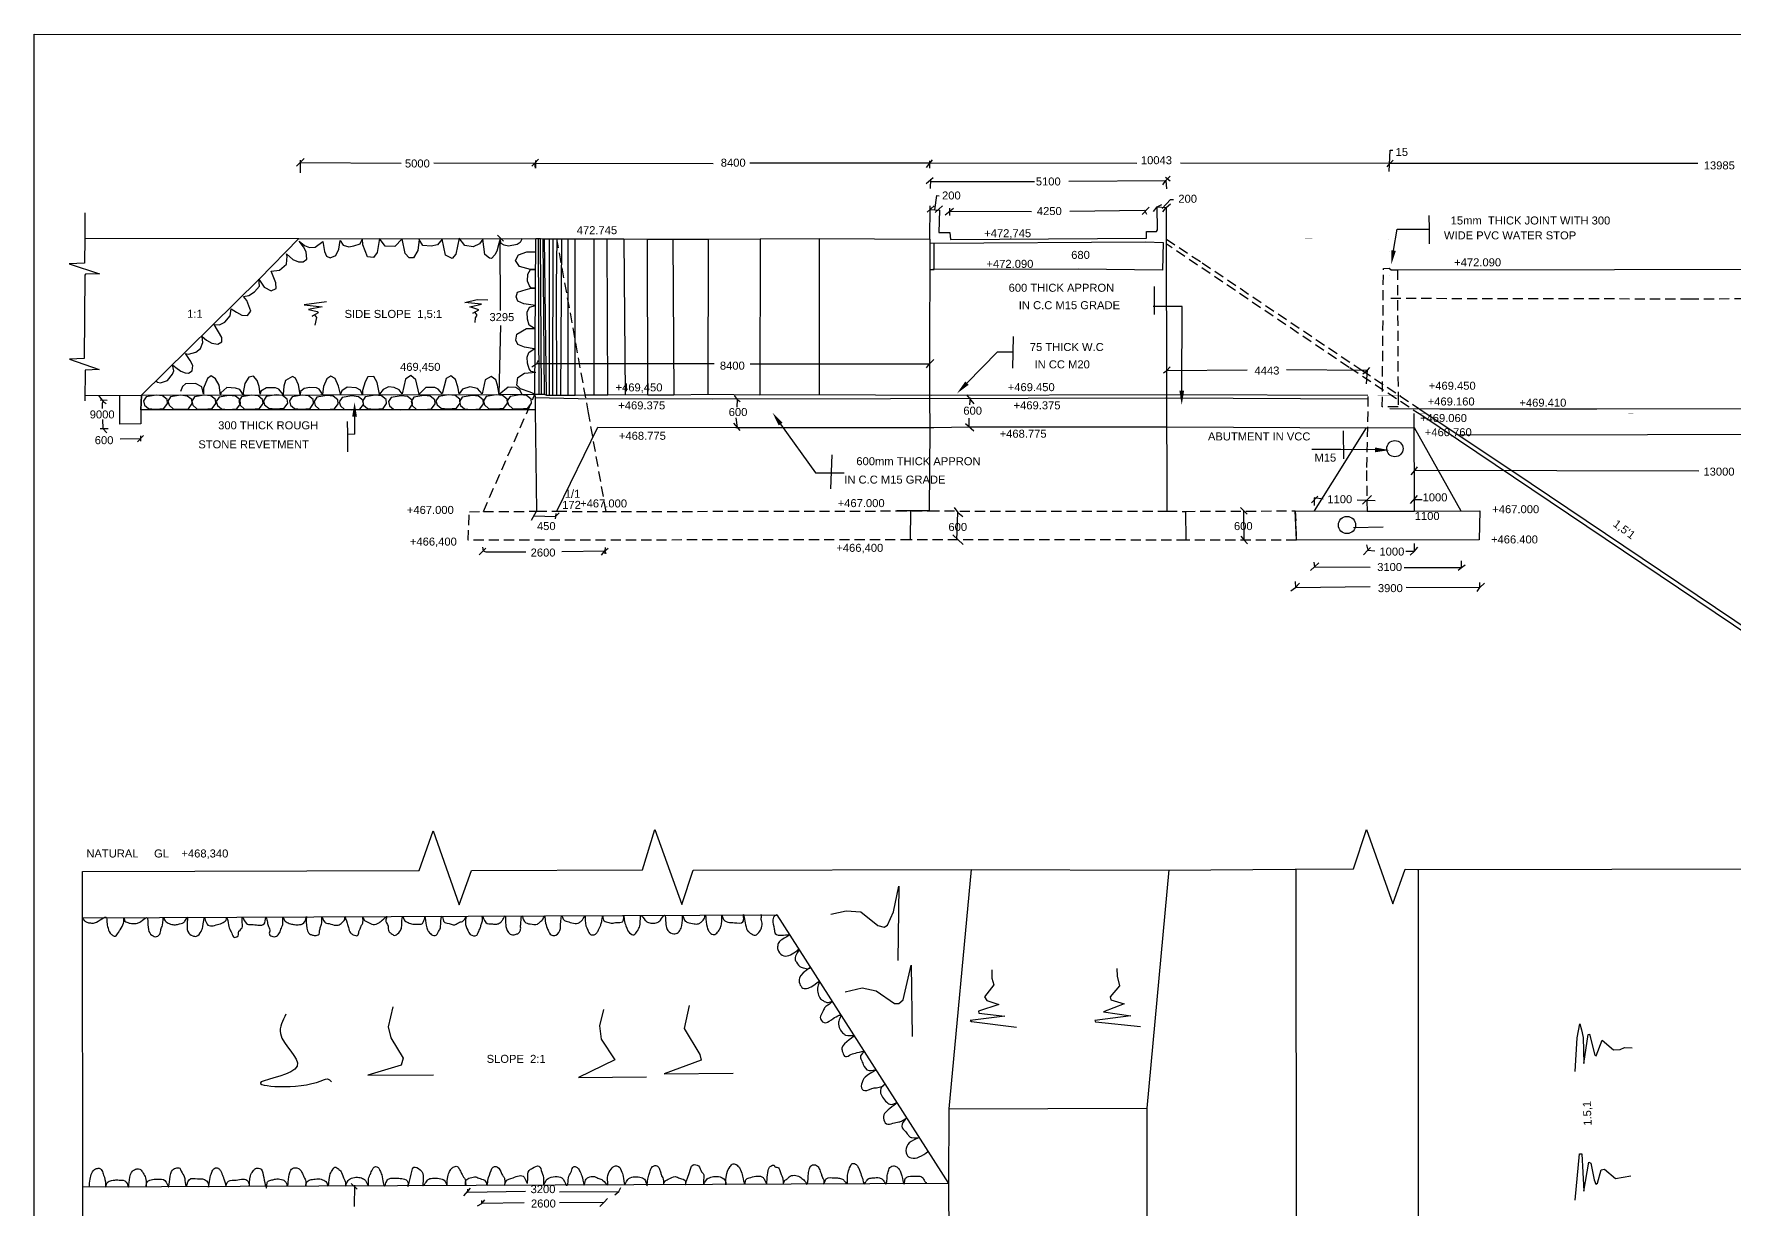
# Model space of a CAD drawing. Header units: inches. Extents: x 33443 to 78457, y 24390 to 52388.
# Drawn here: x 33443 to 35568, y 27146 to 28615 of the extents above; entities that cross this region are included whole.
import ezdxf
from ezdxf import colors
from ezdxf.entities.mleader import LeaderData, LeaderLine
from ezdxf.math import Vec2, Vec3

# ---------------------------------------------------------------- set-up
doc = ezdxf.new("R2010")
doc.units = ezdxf.units.IN
doc.header["$MEASUREMENT"] = 0
doc.linetypes.add('HIDDEN', pattern=[9.525, 6.35, -3.175])
doc.layers.add('DIMENSION', color=255, linetype='Continuous')
doc.layers.add('DRAWING', color=2, linetype='Continuous')
doc.styles.get("Standard").update_dxf_attribs({"font": 'arial.ttf'})

msp = doc.modelspace()

# ---------------------------------------------------------------- linework, layer by layer
at = {"layer": 'DIMENSION', "color": 2}
for points in [[(33595.2, 28181.8), (33597.3, 28180.2), (33601, 28179.4), (33609.5, 28182.2), (33615.9, 28190), (33617.4, 28194.1), (33616, 28201.7), (33620.1, 28198.4), (33626.3, 28193.9), (33631.6, 28191.7), (33636, 28191.4), (33640.4, 28194.2), (33641.1, 28200.8), (33638.1, 28207.2), (33632, 28216), (33636, 28215), (33645, 28217.4), (33650.8, 28222.2), (33653.7, 28229.5), (33653.1, 28237.1), (33658.4, 28232.4), (33665, 28228.9), (33672.6, 28227.4), (33677.4, 28230.5), (33677.6, 28236.1), (33667.8, 28252.1), (33674.6, 28251.8), (33681.1, 28255), (33687.9, 28262.8), (33689.1, 28271.6), (33695.8, 28267.7), (33702.6, 28263.7), (33709.7, 28263.5), (33713.9, 28269), (33708.6, 28282.1), (33704.4, 28287.1), (33711.1, 28288.4), (33718.5, 28293.2), (33724.7, 28300.1), (33723.6, 28308.7), (33730.2, 28298.8), (33739, 28294.1), (33745.5, 28297), (33745.1, 28304.1), (33739.1, 28318.9), (33749.6, 28319.9), (33758.5, 28327.7), (33759.3, 28337.6), (33758.2, 28340.4), (33766.2, 28333.3), (33773.1, 28330.6), (33779, 28330.6), (33783.7, 28333.7), (33782.8, 28343.1), (33779.7, 28349.3), (33774.2, 28356.2), (33780.6, 28350.9), (33787.2, 28348.6), (33794.1, 28348.9), (33803.6, 28356), (33805.9, 28343.6), (33808.3, 28337.7), (33813, 28335.5), (33820, 28338.3), (33823.5, 28346.4), (33825.2, 28357.1), (33829, 28351.5), (33836.2, 28349.4), (33842.4, 28350.6), (33850.5, 28353.2), (33853.2, 28359.4)], [(33808.1, 28280.5), (33780.2, 28276.8), (33802.7, 28274.3), (33785.7, 28271.1), (33796.8, 28268.3), (33797.8, 28266.7), (33790.2, 28262.6), (33793.3, 28264.3), (33795.6, 28260.7), (33793.7, 28251.2)], [(34052.9, 28164.7), (34050, 28169.9), (34044.7, 28173.5), (34035.5, 28173.7), (34024.2, 28164.5), (34022.1, 28176.1), (34019.9, 28183.1), (34014, 28187.3), (34006.5, 28183), (34002.7, 28165.4), (33997, 28172.3), (33987.4, 28174.1), (33978.2, 28171.2), (33974.2, 28165.6), (33972.5, 28174.2), (33969.3, 28183.3), (33963.8, 28187.8), (33957.8, 28184.5), (33952.8, 28165.6), (33948, 28171.1), (33943.6, 28173.3), (33932.4, 28173.2), (33924, 28164.9), (33919.9, 28182.8), (33913.6, 28188.5), (33906.9, 28183.6), (33903, 28165.3), (33899.1, 28170.6), (33892.7, 28173.5), (33885.9, 28174.2), (33879, 28171), (33874.4, 28164.9), (33871.8, 28179.6), (33867.3, 28187.2), (33860, 28186.7), (33856.5, 28180.4), (33853.2, 28169.6), (33853.3, 28164.3), (33850.9, 28170), (33845.3, 28173), (33834.3, 28173.6), (33827.4, 28169.4), (33825.6, 28165.2), (33823.3, 28175.1), (33819.2, 28184.8), (33813.6, 28187.5), (33808.6, 28184.3), (33804.6, 28174.7), (33803.2, 28165.2), (33799, 28171.1), (33795.7, 28172.9), (33787.6, 28173.4), (33780.3, 28172), (33775.7, 28168.5), (33775.4, 28164.7), (33773.1, 28176.9), (33769.5, 28185.1), (33765.7, 28187.2), (33756.9, 28182.1), (33755, 28175.2), (33754.3, 28164.8), (33748.9, 28171.4), (33744.5, 28173), (33733.5, 28172.8), (33726.4, 28168.7), (33725.5, 28164.9), (33724.3, 28174.7), (33721.5, 28182.3), (33717, 28187.4), (33711.2, 28186.4), (33706.2, 28178.4), (33704, 28167), (33704.4, 28163.8), (33700.1, 28170.7), (33694.7, 28172.6), (33683.6, 28173.4), (33676.4, 28166.8), (33676, 28163.8), (33674.1, 28176.4), (33669.7, 28184.3), (33664.3, 28187.8), (33659.4, 28184.5), (33654.4, 28172.7), (33654.5, 28165.1), (33652.5, 28174.1), (33644.7, 28178.3), (33632.1, 28178.1), (33628.2, 28174.5), (33626, 28168.3)], [(34607.9, 28164.4), (34617.4, 28153.1)], [(34612.5, 28160.3), (34611.9, 28151.7)], [(34606.8, 28128.3), (34617.4, 28119.4)], [(34611.6, 28124), (34611.6, 28134.9)], [(35039, 28029.2), (35047.2, 28037.6)], [(34592.7, 28023.4), (34597.4, 28017.1), (34603.5, 28012.2)], [(34595.8, 27982.4), (34597.4, 28017.1)], [(35053.9, 28033.7), (35042.5, 28035.6), (35042.5, 28026)], [(35096.1, 28032.8), (35118.7, 28032.1)], [(34591.1, 27989.2), (34604, 27976.9)], [(33839, 27178.1), (33846.5, 27171)], [(33843.4, 27176), (33843, 27149.3)]]:
    msp.add_lwpolyline(points, dxfattribs=at)
at = {"layer": 'DIMENSION'}
msp.add_lwpolyline([(34646.8, 28218), (34665.9, 28218)], dxfattribs=at)
at = {"layer": 'DIMENSION', "ltscale": 50}
msp.add_lwpolyline([(33834.6, 28115.3), (33843.3, 28115.2)], dxfattribs=at)
at = {"layer": 'DIMENSION', "color": 2}
for centre, radius in [((35143.4, 28096.9), 10.2), ((35083.5, 28001.4), 10.7)]:
    msp.add_circle(centre, radius, dxfattribs=at)
for points in [[(33503.5, 27510.3), (33505.7, 27506.7), (33508.8, 27504.8), (33513.2, 27503.8), (33518.5, 27503.8), (33533.4, 27510.4), (33533.7, 27506.6), (33534.7, 27499.3), (33538, 27491.1), (33541.3, 27488.2), (33544.5, 27487.3), (33546.4, 27488.9), (33548.1, 27491.6), (33550.4, 27495.3), (33554.5, 27503.6), (33555.1, 27507.2), (33555.1, 27510.5), (33555.7, 27507.4), (33557.4, 27505.4), (33560.1, 27504.2), (33566.1, 27503.1), (33571.9, 27503.6), (33576.3, 27505.7), (33583.2, 27510.6), (33586.4, 27493.2), (33591.5, 27487.7), (33594.4, 27486.6), (33600, 27489.8), (33601.4, 27495.8), (33603.2, 27501), (33604.7, 27510.7), (33606.7, 27506.5), (33609, 27504.3), (33615, 27502.1), (33619.7, 27501.6), (33624.7, 27502.6), (33628.2, 27503.7), (33631.4, 27506), (33634.1, 27510.8), (33635.1, 27493), (33641.1, 27487.9), (33645.7, 27487.2), (33651.6, 27493.3), (33653.7, 27498.9), (33655.8, 27510.9), (33659, 27502.3), (33672, 27501.8), (33679.1, 27504.2), (33683.2, 27509.1), (33683.2, 27511), (33685.5, 27504.1), (33687.3, 27496), (33689.8, 27491.2), (33693.1, 27485.8), (33698.5, 27489.5), (33698.3, 27492), (33703, 27497.8), (33703.3, 27501.5), (33703.3, 27511.1), (33708.3, 27503.2), (33710.8, 27502.1), (33718.9, 27501.6), (33731.1, 27504.1), (33732.6, 27511.2), (33734.2, 27506.3), (33735.2, 27500.5), (33737.4, 27495), (33737, 27489.7), (33741.4, 27486.9), (33744.7, 27486.9), (33748.6, 27490.2), (33750.2, 27492.9), (33752.4, 27498.8), (33753.8, 27503.2), (33753.8, 27511.3), (33756, 27506.9), (33757.7, 27505.3), (33763.3, 27502.7), (33768.2, 27501.8), (33774.6, 27501.7), (33781.3, 27505.5), (33783.1, 27511.5), (33785.8, 27491.4), (33788.1, 27489.6), (33791.8, 27488.4), (33796.7, 27488.4), (33799, 27490), (33799.6, 27493.2), (33800.5, 27497.6), (33801.9, 27502.3), (33802.4, 27506.1), (33802.4, 27511.5), (33806.1, 27504.9), (33808.3, 27503.7), (33811.6, 27503), (33820.2, 27501), (33825.3, 27502.2), (33829.5, 27506), (33831.2, 27508.1), (33831.2, 27511.7), (33834.1, 27503.5), (33835.7, 27498.1), (33838.2, 27491.4), (33841.8, 27489), (33847.2, 27488.3), (33848.9, 27493), (33850.2, 27496.6), (33852.2, 27500.9), (33853.8, 27504.7), (33853.7, 27511.8), (33855.2, 27507.8), (33858.1, 27505.6), (33859.9, 27505), (33866.6, 27501.7), (33873.6, 27503.9), (33877.7, 27507.2), (33884, 27511.9), (33882.5, 27507.9), (33885.3, 27500), (33886.1, 27493.5), (33889.2, 27490.7), (33893, 27488.3), (33898.5, 27491.5), (33901.9, 27497), (33902.4, 27504), (33903.8, 27512), (33906.3, 27506.4), (33909, 27505), (33914.5, 27502.7), (33921.3, 27502.4), (33928.1, 27503.1), (33929.9, 27506.8), (33931, 27510.1), (33931, 27512.1), (33932.4, 27503.4), (33934.1, 27496.3), (33936.1, 27492.8), (33940.6, 27488.7), (33944, 27488.1), (33948.3, 27493), (33950.6, 27497.6), (33951, 27503.7), (33952.7, 27512.2), (33954.7, 27506.2), (33956.1, 27504.4), (33959.2, 27503.7), (33968.8, 27501.6), (33974.6, 27504.9), (33979.2, 27506.4), (33982.9, 27512.3), (33981.9, 27504.9), (33984.7, 27494.7), (33987.9, 27489.6), (33996, 27488.5), (33998, 27491.9), (34000.3, 27497.3), (34001.7, 27501.7), (34003.1, 27506.6), (34003, 27512.4), (34007.6, 27504.4), (34014.7, 27502.7), (34018.9, 27502.2), (34023, 27502.9), (34025.1, 27504), (34026.9, 27505.6), (34029.4, 27509.2), (34031.1, 27512.5), (34032.5, 27499.5), (34034.2, 27494.6), (34038, 27489.9), (34040.6, 27489), (34045.4, 27489.7), (34048.8, 27491.5), (34050.7, 27494.9), (34050.9, 27499.5), (34051.2, 27505), (34052.5, 27512.6), (34055.8, 27505.5), (34062.7, 27502.6), (34071.9, 27502.4), (34075.1, 27505.1), (34079.1, 27509), (34080.8, 27512.7), (34081.6, 27506.5), (34084.1, 27497.4), (34086.4, 27492.1), (34089.9, 27488.5), (34094.9, 27488.5), (34100.6, 27497.1), (34100.7, 27502), (34102.7, 27512.8), (34104, 27508.5), (34107.7, 27506.2), (34114.8, 27504.1), (34122.8, 27503.7), (34126, 27505.7), (34128.1, 27507.6), (34131.5, 27512.9), (34131.5, 27507), (34134.8, 27495), (34138.1, 27489.6), (34142.6, 27489), (34146, 27491.4), (34147.2, 27493.2), (34149.2, 27497), (34150.6, 27500.1), (34151.8, 27504.3), (34152.5, 27507.2), (34153.5, 27513), (34154.5, 27507.4), (34159.4, 27505), (34165.5, 27503.6), (34170.6, 27504.5), (34178.1, 27505.4), (34179.6, 27508.6), (34179.6, 27513.2), (34180.4, 27507.8), (34182.3, 27500.1), (34189.7, 27489.4), (34192.4, 27488.9), (34194.7, 27491), (34197.9, 27495.7), (34200.2, 27502.2), (34201.4, 27513.2), (34206.7, 27507), (34209.4, 27504.8), (34215.3, 27503.4), (34221.7, 27504.3), (34225.6, 27507.4), (34230.5, 27513.4), (34232.7, 27499.7), (34235, 27494.3), (34242.2, 27490.3), (34247.8, 27491.9), (34251.4, 27497.4), (34253.1, 27511.3), (34253.1, 27513.5), (34255.7, 27507.4), (34259.7, 27504.5), (34267.7, 27502.8), (34273.1, 27502.9), (34276.3, 27504.9), (34279.9, 27508.4), (34281.4, 27513.6), (34284.6, 27496.4), (34285.8, 27494), (34288.5, 27490.7), (34291.6, 27489.4), (34293.7, 27489.6), (34298, 27493.4), (34301.1, 27499.2), (34301.9, 27502.5), (34302.7, 27513.7), (34303.4, 27510.3), (34309.9, 27504.9), (34318.2, 27504.1), (34328.6, 27505.2), (34329.6, 27511.4), (34329.5, 27513.8), (34332, 27501.6), (34335.2, 27493.3), (34338.7, 27490.5), (34344.2, 27488.4), (34348.7, 27492.1), (34351.9, 27497.9), (34352.5, 27505.3), (34351.5, 27508.2), (34351.4, 27513.9), (34351.2, 27514.1)], [(34370.9, 27514), (34366.9, 27510.9), (34366.1, 27507.9), (34367.9, 27496.2), (34369, 27490.8), (34379.2, 27488.7), (34386.8, 27489), (34377.1, 27482.8), (34372.9, 27478), (34372.2, 27475.3), (34372.2, 27470.5), (34377.8, 27463.5), (34394.7, 27468), (34398.5, 27470.8), (34393.8, 27458.6), (34395.8, 27454.7), (34401.5, 27448.4), (34404.1, 27447.9), (34411.2, 27446.9), (34413, 27448.1), (34404.1, 27441.3), (34399.1, 27429.6), (34402.4, 27423.3), (34415.9, 27425.2), (34424.2, 27430.5), (34422.1, 27424.2), (34422.3, 27417.3), (34424.7, 27410.1), (34429, 27406.7), (34435.2, 27404.5), (34439.9, 27405.9), (34434.7, 27400.9), (34430.7, 27397.7), (34428.2, 27392.3), (34425.3, 27385.8), (34430, 27379.2), (34439.3, 27382.9), (34451.3, 27388.1), (34448.9, 27382.6), (34448.3, 27377.2), (34450.7, 27369.6), (34454.2, 27365.7), (34457, 27363.7), (34467.3, 27363.1), (34452.4, 27347.4), (34453.4, 27341.9), (34456.7, 27336.7), (34463.7, 27339.4), (34471.6, 27341.7), (34480.1, 27343.1), (34475.8, 27337.7), (34476.6, 27332.9), (34479, 27326.9), (34486.3, 27319.4), (34494.7, 27320.2), (34484, 27313.2), (34477.5, 27304.4), (34477.6, 27295.9), (34485.5, 27295), (34489.8, 27296.9), (34502.9, 27299.9), (34506.3, 27302.1), (34503.4, 27300.1), (34500.5, 27293), (34508.4, 27279.7), (34513.9, 27277), (34520.9, 27279.2), (34514.7, 27273.7), (34504.4, 27259.8), (34508, 27252.8), (34515.9, 27253.3), (34523.7, 27255), (34528.1, 27256.7), (34533.2, 27259.9), (34528.6, 27254.4), (34528.9, 27245.9), (34532.1, 27242.7), (34534.1, 27240.2), (34536.3, 27237.4), (34539.8, 27235.4), (34548.9, 27235.4), (34541.8, 27232.4), (34533.4, 27224.2), (34533.4, 27214.2), (34539, 27210), (34549, 27211.2), (34559.9, 27218.1)], [(33511.9, 27173.6), (33512.8, 27183.5), (33519.7, 27196.3), (33522, 27197), (33526, 27196.3), (33527.6, 27194.4), (33529.8, 27188.6), (33532.2, 27176.5), (33532.2, 27173.6), (33534.1, 27178.8), (33539.8, 27181.7), (33543.6, 27182.4), (33549, 27182.4), (33558.1, 27179.7), (33560.5, 27173.8), (33564.7, 27191.9), (33569.6, 27195.8), (33571.4, 27196.3), (33574.9, 27196), (33578.2, 27192.6), (33583, 27178.5), (33583, 27173.9), (33583.5, 27177.9), (33585.9, 27181.5), (33592.8, 27183.3), (33597.2, 27183.4), (33606.4, 27181.6), (33610.5, 27174), (33614.8, 27193.2), (33620.1, 27197.4), (33624.9, 27197.1), (33626.8, 27193.3), (33630.6, 27186.6), (33631.4, 27181.6), (33633, 27174.1), (33636.5, 27182.7), (33646.9, 27183.8), (33653.5, 27183.8), (33660.8, 27176.6), (33660.8, 27174.2), (33663.5, 27188.1), (33665.6, 27193.5), (33668.6, 27197.1), (33672.4, 27197.4), (33675.1, 27195.2), (33676.9, 27191.8), (33678.4, 27188.6), (33679.4, 27185.7), (33680.9, 27181.5), (33682.8, 27174.3), (33683.6, 27178.2), (33685.9, 27180.9), (33695.5, 27182.3), (33710.1, 27180.9), (33711.8, 27175.7), (33713.2, 27187.8), (33716.4, 27193.2), (33719.4, 27196.6), (33724.8, 27197), (33729.3, 27188.3), (33733.4, 27172.6), (33733.8, 27177.1), (33735.3, 27180.9), (33740.1, 27182.5), (33744.4, 27183.6), (33752, 27183.2), (33757.5, 27179.6), (33759.6, 27174.6), (33760.4, 27179.5), (33762.4, 27191.6), (33765.9, 27196.9), (33769.5, 27197.8), (33773.1, 27197), (33776.5, 27193.7), (33778.6, 27189.5), (33780.4, 27185.6), (33782.3, 27180.6), (33782.3, 27174.7), (33782.6, 27176.5), (33784.5, 27180.5), (33789.2, 27182.9), (33792.4, 27183.3), (33799.8, 27183.8), (33803.3, 27182.7), (33808.7, 27178.9), (33810.3, 27174.8), (33811.2, 27179.4), (33813, 27190), (33816.6, 27196.2), (33819.5, 27198.6), (33820.5, 27198.1), (33823.9, 27195.7), (33827.2, 27191.6), (33830.3, 27183.4), (33832.1, 27179.6), (33832.1, 27174.9), (33834.2, 27179.8), (33839.6, 27184.6), (33847.1, 27185.8), (33853.4, 27184.5), (33857.9, 27180.3), (33860.6, 27175), (33860.6, 27182), (33862.6, 27188.7), (33864.8, 27193.7), (33866.8, 27197.3), (33869.5, 27199.2), (33872.7, 27198.2), (33875.1, 27194.3), (33877.3, 27188.7), (33881.1, 27175.1), (33883.2, 27180.3), (33886.5, 27183.9), (33891.4, 27184.9), (33897.1, 27184.7), (33904.1, 27183.8), (33910, 27179.8), (33910, 27175.2), (33914.9, 27192.9), (33917.3, 27198.4), (33925.4, 27195.1), (33929.1, 27184), (33929.2, 27175.3), (33932.7, 27179.9), (33936.2, 27183.6), (33942.6, 27184.6), (33951.2, 27184), (33956.6, 27180.7), (33959, 27175.4), (33959.2, 27181.5), (33960.9, 27190.3), (33963.5, 27195.6), (33966.4, 27198.3), (33971.4, 27199.4), (33974.3, 27195.8), (33976.7, 27191.3), (33978.6, 27187.5), (33982, 27180.8), (33982, 27175.5), (33982.5, 27181.7), (33988, 27185.1), (33994.9, 27186.2), (34000.2, 27184.1), (34007.1, 27180.6), (34008.8, 27175.6), (34010.1, 27181.9), (34013.9, 27194.1), (34016.5, 27198.6), (34018.1, 27199.1), (34022.1, 27198.5), (34027, 27190.6), (34029.3, 27186.8), (34030.8, 27183.6), (34030.8, 27175.7), (34032.1, 27179.8), (34041.5, 27185.3), (34055.3, 27185.9), (34059.3, 27178.3), (34059.7, 27184.7), (34061.4, 27194.2), (34065.7, 27197.3), (34073.6, 27199.7), (34077.4, 27192.2), (34079.5, 27181.9), (34079.5, 27175.9), (34081.9, 27180.3), (34086.8, 27185.3), (34096.6, 27186.7), (34104.2, 27183.3), (34109, 27176.1), (34109.8, 27177.6), (34111, 27187.2), (34114.6, 27193.6), (34116.9, 27199), (34119, 27199.1), (34122.3, 27197.4), (34125.2, 27192.7), (34128, 27185.3), (34130.3, 27176.1), (34132.1, 27182.3), (34135.3, 27185.7), (34143.4, 27186.6), (34148.8, 27184.2), (34153.3, 27182.3), (34159.4, 27176.3), (34159.6, 27185.6), (34162.9, 27194.4), (34168.2, 27199.9), (34173.1, 27199.4), (34177.4, 27192.3), (34179.4, 27184.1), (34181.3, 27176.4), (34182.2, 27178.7), (34186.3, 27184.2), (34201.6, 27185.6), (34206.5, 27182.1), (34208.7, 27175), (34209.5, 27181.3), (34211.1, 27188.4), (34212.9, 27193.8), (34214.8, 27198.2), (34217, 27199.8), (34219.9, 27200.5), (34222.1, 27199.7), (34224.5, 27196), (34226, 27191.4), (34227.1, 27187.7), (34229.3, 27181.4), (34229.4, 27176.6), (34230.4, 27179.3), (34235.2, 27183.3), (34244.1, 27186.6), (34249.6, 27184.6), (34257, 27180.4), (34257, 27176.7), (34258.3, 27181.4), (34262, 27191.9), (34266.3, 27201.2), (34273.1, 27200), (34277.1, 27192.7), (34279.1, 27190.4), (34279.6, 27182.7), (34279.6, 27176.8), (34281.2, 27179.8), (34285.4, 27184.6), (34292.1, 27186.6), (34300.3, 27186.2), (34307.3, 27179.4), (34307.3, 27176.9), (34308.5, 27190.7), (34312.8, 27199.2), (34316.4, 27202.5), (34321.4, 27200.8), (34324.9, 27196.8), (34327.7, 27189.1), (34329.5, 27181.5), (34330.9, 27177), (34332.4, 27182.6), (34336.5, 27185.1), (34352.3, 27186.4), (34355.1, 27183.9), (34358.3, 27177.1), (34358.8, 27182.4), (34360.4, 27194.1), (34361.4, 27197.6), (34364.6, 27200.4), (34366.6, 27201.1), (34367.9, 27200.8), (34368.2, 27199.5), (34372.2, 27198.1), (34374.7, 27194.3), (34376.5, 27189.4), (34379, 27180.7), (34379, 27177.2), (34380.1, 27180.5), (34384, 27183.9), (34386.4, 27186.3), (34399.6, 27186.3), (34402.1, 27184.4), (34406.8, 27180.2), (34408.2, 27177.3), (34410.4, 27187.8), (34411.4, 27195.1), (34414.5, 27200.7), (34419.4, 27201.2), (34421.7, 27199.7), (34424.6, 27195.1), (34426.7, 27189.2), (34427.5, 27186.6), (34429.6, 27181.9), (34429.6, 27177.4), (34431.4, 27181.4), (34433.4, 27184.5), (34442.6, 27185), (34448.1, 27184.9), (34453.2, 27183.4), (34456.1, 27180.7), (34458.9, 27177.5), (34459.4, 27184.2), (34460.2, 27192), (34462.9, 27199.8), (34465.2, 27202.9), (34469.3, 27202.4), (34472.3, 27199.3), (34474.2, 27194.9), (34477.4, 27186.3), (34478.7, 27182.2), (34480.1, 27177.6), (34483.8, 27182.4), (34486.2, 27184.2), (34491.5, 27185.1), (34499.2, 27185.2), (34501.5, 27184.4), (34504.8, 27181), (34507, 27177.7), (34509.1, 27187.9), (34510.5, 27193.9), (34513.4, 27199), (34516.7, 27200.1), (34520.9, 27198.8), (34523.4, 27196.6), (34525.7, 27192.8), (34527.1, 27187.6), (34528.1, 27184.2), (34530, 27177.8), (34530.7, 27180.3), (34531.8, 27184.6), (34535.6, 27186.7), (34545.9, 27187.2), (34548.7, 27187.2), (34552.9, 27185.6), (34554.5, 27183.4), (34557.9, 27177.9)]]:
    msp.add_spline(points, degree=3, dxfattribs=at)
at = {"layer": 'DRAWING'}
for points in [[(38558.8, 24405.6), (33442.8, 24389.7), (33442.9, 28615.4), (38552.2, 28614.5)], [(35136.3, 28443.4), (35137.3, 28470.1), (35140.7, 28470.1)], [(33771, 28450.2), (33780.3, 28459.7)], [(33775.4, 28457.7), (33775.2, 28441.6)], [(33775.3, 28454.6), (33901.4, 28453.7)], [(33942.4, 28454.4), (34068.7, 28454)], [(34065, 28450), (34068.7, 28454), (34073.1, 28458.8)], [(34069.5, 28447.6), (34068.7, 28454), (34291.4, 28453.6)], [(34069.4, 28457.2), (34069.5, 28447.6)], [(34337.2, 28454.1), (34563, 28454.1), (34821, 28453.7)], [(34558, 28448.6), (34565.5, 28458.1)], [(34562.1, 28447.7), (34562.3, 28456.8)], [(34875.3, 28454.1), (35137.3, 28453.9)], [(35133.6, 28449.5), (35137.3, 28453.9), (35141.4, 28457.5)], [(35137.3, 28453.9), (35522, 28453.8)], [(34557.7, 28428.3), (34566.6, 28435.9)], [(34563.1, 28434), (34562.5, 28422.2)], [(34563.1, 28434), (34563.1, 28434), (34563.1, 28434), (34563, 28430.8), (34692.9, 28431.1)], [(34735.8, 28431.5), (34857, 28432.2), (34858.1, 28421.7)], [(34853.3, 28427), (34857, 28432.2), (34862.5, 28437.6)], [(34856.7, 28436.4), (34862.4, 28432)], [(34558.9, 28392.7), (34567.5, 28400.7)], [(34562.3, 28358.9), (34562.5, 28400.6)], [(34562.5, 28396), (34574.3, 28395.2), (34573.7, 28367.4), (34587.4, 28367.4), (34588, 28358.4), (34832.9, 28360.1), (34832.9, 28368.4), (34845.6, 28368.4), (34846.8, 28370.7), (34846.3, 28399.4), (34857.6, 28398.6)], [(34568.7, 28395.6), (34571, 28413.5), (34573.8, 28413.2)], [(34569, 28392.3), (34578, 28400.7)], [(34827.4, 28389.6), (34836.4, 28399)], [(34841.9, 28393.6), (34846.3, 28399.4), (34852, 28402.3)], [(34852.6, 28397.2), (34863, 28408.3), (34866.8, 28408.3)], [(34853.3, 28392.9), (34857.6, 28398.6), (34863.1, 28402.9)], [(34857.6, 28398.6), (34857.6, 28353), (34858.5, 28018.6)], [(33506.2, 28391.9), (33506.4, 28360), (33506, 28328.9), (33486.6, 28328.1), (33524.7, 28315.7), (33507, 28315), (33506.4, 28313.8), (33505.5, 28209.6), (33487.3, 28209), (33524.4, 28195.9), (33506.5, 28194.9), (33506.1, 28156.6)], [(34581.5, 28389.1), (34591.7, 28397.5)], [(34587.2, 28388.3), (34587.3, 28397.7)], [(34587.3, 28393.9), (34689.3, 28393.3)], [(34737, 28393.8), (34830.7, 28395.1), (34832.8, 28390.3)], [(35186, 28388.4), (35186.2, 28371.2), (35186.2, 28353.1)], [(33506.4, 28360), (33773.7, 28359.7), (34025.2, 28359.4), (34069.7, 28359.7), (34075.9, 28359.7), (34078.8, 28359.3), (34080.8, 28359.1), (34083.4, 28359.1), (34086.7, 28359.1), (34091.5, 28359.1), (34096.2, 28359.1), (34102.5, 28359.1), (34109.9, 28359.1), (34119, 28359.1), (34130.4, 28359.1), (34142.3, 28359.1), (34159.2, 28359.2), (34180, 28359.3), (34209.6, 28359), (34241.1, 28358.8), (34285.7, 28358.8), (34350.3, 28359.4), (34424, 28359.7), (34562.3, 28358.9), (34561.7, 28202.3), (34561.8, 28164.8), (34561.8, 28159.2), (34562.1, 28123.1), (34561.5, 28019), (34520.8, 28019)], [(33577, 28163.8), (33724, 28308.9), (33773.7, 28359.7)], [(34025.2, 28359.4), (34023.5, 28353.6), (34021, 28343.7), (34018.6, 28339.1), (34014.6, 28334.5), (34012.1, 28335), (34006.1, 28339.8), (34003.6, 28358.9), (33999.4, 28353.1), (33991.5, 28349.2), (33981.1, 28351), (33973.9, 28360), (33969.9, 28340.1), (33965.5, 28334.7), (33957, 28338.9), (33952.9, 28358.9), (33946.9, 28351.9), (33939, 28349.9), (33928.8, 28351), (33924, 28358.4), (33922.6, 28344.6), (33916.8, 28335.5), (33911.8, 28335.4), (33906.7, 28341.1), (33903, 28359.2), (33893.5, 28349.6), (33881.6, 28350.2), (33874.6, 28359.6), (33871.5, 28342), (33867.2, 28336), (33859.4, 28336.8), (33853.6, 28351.7), (33853.2, 28359.4)], [(34029.5, 28356.2), (34021.8, 28363.9)], [(34052.6, 28359.7), (34050.2, 28354.6), (34046.6, 28352.2), (34035.6, 28350.3), (34030.3, 28351.4), (34026.6, 28353.5), (34025.2, 28359.4)], [(34025.9, 28269.8), (34025.2, 28359.4)], [(34068.8, 28164.9), (34069.7, 28359.7)], [(34072.6, 28359.7), (34073.5, 28165)], [(34076.9, 28165.2), (34075.9, 28359.7)], [(34078.8, 28359.3), (34080.5, 28165.2)], [(34083.2, 28163.6), (34080.8, 28359.1)], [(34086.7, 28359.1), (34086.4, 28163.6)], [(34091.3, 28163.6), (34091.5, 28359.1)], [(34096.2, 28359.1), (34095.3, 28300.3), (34095.7, 28163.6)], [(34101.3, 28163.6), (34102.5, 28359.1)], [(34109.9, 28359.1), (34109.9, 28163.6)], [(34118.9, 28163.8), (34119, 28359.1)], [(34142.3, 28359.1), (34142.4, 28164.4)], [(34159.7, 28164.4), (34159.2, 28359.2)], [(34180, 28359.3), (34181.4, 28164.7)], [(34209.7, 28164.3), (34209.6, 28359)], [(34241.1, 28358.8), (34242.3, 28164.3)], [(34285.2, 28165), (34285.7, 28358.8)], [(34350.3, 28359.4), (34349.7, 28164.3)], [(34424, 28359.7), (34424.1, 28164.6)], [(34562.3, 28358.9), (34562.3, 28358.9), (34562.3, 28358.9)], [(34067.9, 28221.7), (34055.7, 28223.7), (34047.3, 28227.3), (34044.9, 28232.6), (34046.3, 28240.2), (34058.2, 28247.1), (34068.1, 28247.1), (34061.6, 28251.3), (34059.5, 28258.7), (34059.1, 28267.4), (34062, 28273.7), (34069.3, 28276), (34054.7, 28278), (34047.4, 28281.4), (34045.1, 28286.8), (34046.9, 28292.4), (34058, 28295.8), (34064, 28297.7), (34069.1, 28297.5), (34064, 28297.7), (34061.8, 28300.6), (34059.6, 28306.4), (34059.8, 28315), (34063.4, 28321.1), (34069.5, 28321.1), (34063.4, 28321.1), (34049.3, 28324.8), (34044.6, 28332.1), (34048.1, 28339.1), (34058.5, 28343.1), (34069.6, 28343)], [(34562.3, 28354), (34831.9, 28355.7), (34853.7, 28354.8), (34852.9, 28320.2), (34747.9, 28321.5), (34566.2, 28320.9), (34561.8, 28320.5), (34567.8, 28320.9), (34567.8, 28354.1)], [(35138.7, 28320.6), (35146.5, 28320.5), (35959.8, 28321.8), (36771.7, 28323.2), (36788.8, 28323.6)], [(34842.4, 28299.5), (34842.7, 28264.7)], [(33994, 28254.8), (33994.6, 28260.6), (33996.4, 28264), (33994.2, 28267), (33991.1, 28266.5), (33998.6, 28270.5), (33987.2, 28274.2), (34002.1, 28277.4), (33981.1, 28279.5), (33996.5, 28283.3), (34009.8, 28282.8)], [(34024.2, 28164.5), (34026.2, 28250.7)], [(34666.2, 28237.2), (34665.6, 28197.5)], [(34068.3, 28192.6), (34063.9, 28193.3), (34061.6, 28196.9), (34059.4, 28203.6), (34059.2, 28211.4), (34061.3, 28217.3), (34067.9, 28221.7), (34069.4, 28221.7)], [(34064.9, 28199.2), (34071.1, 28203.5), (34073.3, 28207.6)], [(34557.9, 28197.9), (34561.7, 28203.1), (34567.3, 28208.2)], [(34068.8, 28164.9), (34062.7, 28167.7), (34050.8, 28171.8), (34046.3, 28176.5), (34047.4, 28185.8), (34055.7, 28191.1), (34069.8, 28192.7)], [(34071.1, 28203.5), (34292.8, 28203.4)], [(34337.8, 28203), (34561.7, 28203.1)], [(34854.4, 28191.8), (34858.4, 28194.8), (34862.5, 28199.3)], [(34858.4, 28194.8), (34958.8, 28195.3)], [(35007.8, 28195.8), (35109.3, 28194.9)], [(35103.5, 28190.3), (35109.3, 28194.9), (35112.3, 28198.3)], [(35107.9, 28178.1), (35109.3, 28194.9)], [(33505.9, 28163.2), (33577, 28163.8), (34024.2, 28164.5), (34068.8, 28164.9), (34069.2, 28160.3), (34069.2, 28145.6), (33576.1, 28145.4), (33577, 28163.8)], [(34068.8, 28164.9), (34076.9, 28165.2), (34080.5, 28165.2), (34083.2, 28163.6), (34086.4, 28163.6), (34091.3, 28163.6), (34095.7, 28163.6), (34101.3, 28163.6), (34109.9, 28163.6), (34118.9, 28163.8), (34131.7, 28164.1), (34142.4, 28164.4), (34159.7, 28164.4), (34181.4, 28164.7), (34209.7, 28164.3), (34242.3, 28164.3), (34285.2, 28165), (34349.7, 28164.3), (34424.1, 28164.6), (34564.9, 28163.9), (34858.4, 28164.5), (35109.8, 28163.8)], [(33523.4, 28163.5), (33529.1, 28155.8), (33532.8, 28153.4)], [(33525.4, 28157.8), (33534.2, 28157.7)], [(33528.5, 28147), (33528.4, 28154.2), (33529.1, 28155.8)], [(33577, 28163.8), (33576.1, 28145.4), (33576.1, 28127.8), (33549.9, 28127.5), (33550.1, 28163.6)], [(33609.3, 28158.5), (33603.4, 28163), (33595.4, 28163.9), (33582.9, 28161.8), (33579.5, 28156.5), (33580.9, 28151.4), (33586, 28147), (33594.5, 28146.4), (33605.2, 28147.2), (33609.7, 28153.4), (33609.3, 28158.5)], [(33639.8, 28158.2), (33634, 28162.7), (33625.9, 28163.7), (33613.5, 28161.5), (33610, 28156.2), (33611.5, 28151.2), (33616.5, 28146.7), (33625, 28146.1), (33635.8, 28146.9), (33640.3, 28153.2), (33639.8, 28158.2)], [(33669.5, 28158.4), (33663.7, 28162.9), (33655.6, 28163.9), (33643.2, 28161.7), (33639.8, 28156.4), (33641.2, 28151.4), (33646.3, 28146.9), (33654.7, 28146.4), (33665.5, 28147.1), (33670, 28153.4), (33669.5, 28158.4)], [(33700.3, 28157.9), (33694.5, 28162.5), (33686.4, 28163.4), (33674, 28161.3), (33670.6, 28155.9), (33672, 28150.9), (33677.1, 28146.5), (33685.6, 28145.9), (33696.3, 28146.7), (33700.8, 28152.9), (33700.3, 28157.9)], [(33728.5, 28158.2), (33722.7, 28162.8), (33714.6, 28163.7), (33702.2, 28161.6), (33698.7, 28156.2), (33700.2, 28151.2), (33705.2, 28146.8), (33713.7, 28146.2), (33724.5, 28147), (33729, 28153.2), (33728.5, 28158.2)], [(33759.3, 28158.8), (33753.5, 28163.4), (33745.4, 28164.3), (33733, 28162.2), (33729.6, 28156.8), (33731, 28151.8), (33736.1, 28147.4), (33744.5, 28146.8), (33755.3, 28147.6), (33759.8, 28153.8), (33759.3, 28158.8)], [(33791.7, 28158.5), (33785.9, 28163), (33777.8, 28163.9), (33765.4, 28161.8), (33762, 28156.5), (33763.4, 28151.4), (33768.5, 28147), (33776.9, 28146.4), (33787.7, 28147.2), (33792.2, 28153.4), (33791.7, 28158.5)], [(33822.4, 28157.9), (33816.6, 28162.4), (33808.5, 28163.3), (33796.1, 28161.2), (33792.7, 28155.9), (33794.1, 28150.8), (33799.2, 28146.4), (33807.6, 28145.8), (33818.4, 28146.6), (33822.9, 28152.8), (33822.4, 28157.9)], [(33854, 28157.3), (33848.2, 28161.9), (33840.1, 28162.8), (33827.7, 28160.7), (33824.2, 28155.3), (33825.7, 28150.3), (33830.7, 28145.9), (33839.2, 28145.3), (33850, 28146.1), (33854.5, 28152.3), (33854, 28157.3)], [(33882.9, 28158.4), (33877.1, 28163), (33869, 28163.9), (33856.6, 28161.8), (33853.1, 28156.4), (33854.5, 28151.4), (33859.6, 28147), (33868.1, 28146.4), (33878.9, 28147.2), (33883.4, 28153.4), (33882.9, 28158.4)], [(33915.4, 28157.7), (33909.6, 28162.2), (33901.5, 28163.1), (33889.1, 28161), (33885.6, 28155.7), (33887.1, 28150.6), (33892.1, 28146.2), (33900.6, 28145.6), (33911.4, 28146.4), (33915.9, 28152.6), (33915.4, 28157.7)], [(33943.7, 28157.9), (33937.9, 28162.4), (33929.8, 28163.3), (33917.4, 28161.2), (33914, 28155.9), (33915.4, 28150.8), (33920.5, 28146.4), (33929, 28145.8), (33939.7, 28146.6), (33944.2, 28152.9), (33943.7, 28157.9)], [(33974.8, 28158.8), (33969, 28163.4), (33960.9, 28164.3), (33948.5, 28162.2), (33945.1, 28156.8), (33946.5, 28151.8), (33951.6, 28147.4), (33960.1, 28146.8), (33970.8, 28147.6), (33975.3, 28153.8), (33974.8, 28158.8)], [(34004.2, 28157.9), (33998.3, 28162.5), (33990.3, 28163.4), (33977.8, 28161.3), (33974.4, 28155.9), (33975.8, 28150.9), (33980.9, 28146.5), (33989.4, 28145.9), (34000.1, 28146.7), (34004.6, 28152.9), (34004.2, 28157.9)], [(34034.1, 28158.8), (34028.2, 28163.3), (34020.2, 28164.2), (34007.8, 28162.1), (34004.3, 28156.7), (34005.7, 28151.7), (34010.8, 28147.3), (34019.3, 28146.7), (34030.1, 28147.5), (34034.6, 28153.7), (34034.1, 28158.8)], [(34064, 28158.7), (34058.2, 28163.2), (34050.1, 28164.1), (34037.7, 28162), (34034.2, 28156.7), (34035.6, 28151.6), (34040.7, 28147.2), (34049.2, 28146.6), (34060, 28147.4), (34064.5, 28153.6), (34064, 28158.7)], [(35109.8, 28158.9), (34857.2, 28159.9), (34513.1, 28159.2), (34290.4, 28158.9), (34122.8, 28159.3), (34069.2, 28160.3)], [(34069.2, 28145.6), (34070.9, 28018.6)], [(34317.9, 28163.4), (34321.5, 28158.2), (34325.4, 28155.8)], [(34321.5, 28158.2), (34321.2, 28148.9)], [(35137.1, 28147.2), (35199.4, 28146.7), (35395.8, 28146.6), (35696.1, 28147.3), (35959.8, 28148.3), (36321.2, 28149), (36771.2, 28151.4)], [(35174.6, 28146.4), (35313.7, 28053.5), (35637, 27835.8), (36078.6, 27837.7), (36280, 27838), (36743, 28149.9)], [(36746.6, 28145.3), (36281.7, 27832.2), (35635.1, 27830.1), (35177, 28138.2)], [(33525.4, 28122.1), (33528.6, 28122.2), (33535.5, 28122.2)], [(33528.5, 28133.5), (33528.6, 28122.2), (33533.9, 28116.7)], [(33834, 28130.7), (33834.6, 28115.3), (33834.6, 28092.9)], [(34096.1, 28018.6), (34147.2, 28123.7), (34320, 28123.3), (34567.3, 28123.4), (34611.6, 28124), (34858.3, 28124.2), (35108, 28122.9), (35167.4, 28123.2), (35226, 28019)], [(34317.1, 28128.9), (34324.9, 28119.6)], [(34321.8, 28123.3), (34320.3, 28135.6)], [(35042.9, 28019), (35065.4, 28055.2), (35108, 28122.9)], [(35167, 28140.8), (35167.4, 28018.9)], [(33550.3, 28109.2), (33575.9, 28109.4)], [(33572, 28105.3), (33579.7, 28113.4)], [(33576, 28113), (33575.9, 28109.4), (33575.9, 28106.1)], [(35078.8, 28119.1), (35079.1, 28084)], [(36693.4, 28116.5), (35989.2, 28115.6), (35930.9, 28115.1), (35223.4, 28113.8)], [(34439.8, 28089.3), (34438.1, 28046.7)], [(35163.8, 28064.1), (35168.3, 28069.6), (35171.7, 28074.1)], [(35523.1, 28068.9), (35168.3, 28069.6)], [(35103.1, 28027.7), (35114.2, 28038.5)], [(35163.1, 28028.4), (35171.6, 28038.5)], [(34064.6, 28007.4), (34070.9, 28018.6)], [(34067.8, 28013.1), (34094.4, 28012), (34099, 28016.5)], [(34094.9, 28015.8), (34094.4, 28012), (34094.1, 28009.2)], [(34538, 28019), (34537.8, 27983)], [(34882.5, 27982.6), (34882.2, 28018.5)], [(34950.3, 28023.2), (34958.7, 28014.9)], [(34954.9, 27982.3), (34954.7, 28018.8)], [(35018.9, 28019.1), (35108.6, 28018.7), (35167.5, 28018.9), (35249.4, 28019), (35248.9, 27982.8), (35020.4, 27982.5), (35018.9, 28019.1)], [(35167.4, 28033.5), (35177.5, 28033.5)], [(35091.7, 27998.5), (35128.8, 27999.2)], [(34003.4, 27973.9), (34004.2, 27969.3), (34007.4, 27967.9), (34057.3, 27967.9)], [(34156.5, 27973.3), (34156.1, 27969.1), (34156.1, 27965.4)], [(34950.9, 27987.3), (34954.9, 27982.3), (34959.4, 27977.7)], [(35104.1, 27964), (35109.5, 27969.8), (35112.9, 27973.4)], [(35107.8, 27976.8), (35109.5, 27969.8), (35118.4, 27969.1)], [(35167.5, 27978.5), (35167.3, 27968.2), (35156.9, 27968.2)], [(35162.6, 27963.9), (35167.3, 27968.2), (35171.9, 27973.7)], [(33999.2, 27964.3), (34004.2, 27969.3), (34007.2, 27972.4)], [(34102.5, 27968.4), (34156.1, 27969.1), (34157.4, 27965.9)], [(34152.1, 27963.9), (34156.1, 27969.1), (34160.3, 27972.6)], [(35038, 27944.6), (35043.1, 27949.3), (35048.3, 27954)], [(35042, 27954.9), (35043.1, 27949.3), (35112.6, 27948.7)], [(35154.9, 27948.2), (35226.8, 27948.2), (35226.8, 27956.8)], [(35018.9, 27930.8), (35019.3, 27923.4), (35112.4, 27924.5)], [(35222.3, 27944.8), (35226.8, 27948.2), (35231.3, 27951.7)], [(35013.2, 27919.3), (35019.3, 27923.4), (35024, 27928.7)], [(35157.5, 27923.6), (35249.7, 27923.1), (35249.7, 27929.5)], [(35246.3, 27918.2), (35249.7, 27923.1), (35255.2, 27928.7)], [(33504.8, 26787.6), (33503.8, 27173.5), (33503.5, 27510.3), (33503.4, 27568.3), (33924.2, 27569.3), (33941.4, 27619.2), (33974.1, 27526.3), (33989.4, 27569.6), (34203.3, 27570.4), (34218.4, 27620.6), (34252.3, 27526.7), (34266.7, 27569.8), (34614.3, 27570.7), (34860.5, 27570), (35018.7, 27570.9), (35091.8, 27571.3), (35108, 27620.8), (35140.9, 27527.8), (35156.4, 27570.9), (35171.5, 27570.7), (35657.3, 27571.7)], [(34614, 27570.7), (34585.8, 27271.4), (34585.5, 27178), (34586.3, 27039.4), (34586.2, 26987.3), (34586.2, 26981.2), (34587.4, 26627.4), (34587.3, 26382.1), (34588, 26291.4)], [(34860.9, 27570.1), (34833.3, 27272.4), (34833, 26988.9), (34833.6, 26546.9), (34834.5, 26382.6), (34835.4, 26292.4)], [(35019.5, 27570.9), (35020.4, 26653.2)], [(35172.5, 27570.7), (35172.7, 26714), (35152.7, 26611.3)], [(34438.7, 27515), (34457.7, 27519.1), (34476, 27517.9), (34497.4, 27500.7), (34505.2, 27498.4), (34509.3, 27501.1), (34517, 27517.8), (34523.6, 27549.8), (34522.4, 27456.9)], [(33503.5, 27510.3), (34370.9, 27514), (34585.5, 27178), (33503.8, 27173.5)], [(34456.4, 27417.8), (34477.6, 27422.9), (34495.1, 27419), (34518.1, 27403.3), (34523.4, 27403.3), (34528.8, 27407.9), (34539.1, 27450.9), (34540.1, 27361.8)], [(34639.7, 27445.4), (34639.9, 27434.8), (34642.4, 27426.3), (34630.6, 27411.3), (34633.4, 27406.9), (34648.5, 27401.8), (34623, 27393.4), (34623.6, 27391.2), (34655.8, 27387.3), (34612.7, 27381.7), (34614.4, 27380.5), (34670.7, 27373.7)], [(34795.9, 27446.7), (34796.5, 27437.2), (34799.4, 27425.4), (34787.8, 27411.4), (34788.3, 27407.8), (34805.2, 27402.9), (34779.3, 27392.7), (34813.3, 27387.7), (34768.3, 27382), (34769.3, 27380.1), (34825.7, 27374.2)], [(34261.3, 27400.5), (34255.2, 27371.8), (34275, 27339.2), (34276.3, 27332.2), (34230.1, 27315.1), (34316.5, 27315.9)], [(33891.1, 27398.9), (33885.3, 27374.1), (33888.5, 27360.2), (33904.3, 27334.7), (33901.8, 27326.1), (33859.9, 27313.7), (33941.8, 27314.1)], [(34154.4, 27395.6), (34149.3, 27375.1), (34151.6, 27358.6), (34168.5, 27332.8), (34123.4, 27310.6), (34208, 27311.5)], [(35368.5, 27318), (35371.2, 27360.3), (35374.7, 27377.5), (35376.4, 27370.1), (35378.5, 27360.7), (35379.7, 27328.2), (35385.1, 27364.3), (35386.8, 27364.6), (35393.1, 27338.7), (35394.9, 27337.5), (35402.3, 27357.1), (35416.7, 27345), (35424.8, 27345.5), (35430.2, 27348), (35439.9, 27347.6)], [(34585.8, 27271.4), (34833.3, 27272.4)], [(35368.5, 27157.2), (35374.1, 27215.1), (35377.2, 27215.1), (35379.6, 27168.3), (35385.7, 27204.9), (35388.2, 27203.3), (35392.3, 27182.8), (35394.6, 27177.2), (35396.6, 27178.6), (35401.1, 27195.2), (35405.3, 27195.8), (35418.9, 27184.2), (35438.4, 27187.5)], [(33979.7, 27162.6), (33988.1, 27172)], [(33984.5, 27170.9), (33984.8, 27167.4), (34056.9, 27168.3)], [(34099.6, 27167.8), (34173.6, 27168.2)], [(34168.7, 27163.8), (34173.6, 27168.2), (34176, 27173.2)], [(33996.9, 27150), (34002.3, 27153.1), (34006.1, 27157.5)], [(34055.1, 27153.8), (34002.3, 27153.1), (34002.3, 27156.6)], [(34099.6, 27154.1), (34155.2, 27154.6)], [(34149.9, 27149.2), (34155.2, 27154.6), (34159.6, 27159.1)]]:
    msp.add_lwpolyline(points, dxfattribs=at)
at = {"layer": 'DRAWING', "linetype": 'HIDDEN', "ltscale": 2}
for points in [[(34157.6, 28018.3), (34135.7, 28141.7), (34096.2, 28359.1)], [(34857.9, 28358.7), (34902.6, 28329.3), (35102.2, 28194.9), (35174.6, 28146.4)], [(35177, 28138.2), (35086.1, 28198.4), (34857.6, 28353)], [(35129.1, 28322), (35136.1, 28322.5), (35138.7, 28320.6), (35146.5, 28320.5), (35147.4, 28164.6), (35147.4, 28149.2), (35127.7, 28149.2), (35129.1, 28322)], [(35138.3, 28285), (35510.5, 28284.3), (35975.8, 28286.2), (36762.9, 28288)], [(34004.4, 28018.3), (34068.8, 28164.9)], [(35109.8, 28162.3), (35107.9, 28069.5), (35108.6, 28018.7)], [(33986.9, 28018), (34004.4, 28018.3), (34070.9, 28018.6), (34096.1, 28018.6), (34157.6, 28018.3), (34520.8, 28019), (34520.8, 28019), (34561.5, 28019), (34858.5, 28018.6), (34881.1, 28018.5), (35018.9, 28019.1), (35020.4, 27982.5), (34883.1, 27982.6), (34538.1, 27983), (33985.3, 27982.4), (33986.9, 28018)]]:
    msp.add_lwpolyline(points, dxfattribs=at)
at = {"layer": 'DRAWING', "const_width": 0.01}
for points in [[(34857.9, 28358.7), (34861.3, 28359.5), (35135.8, 28359.8), (35137.2, 28309), (35137.1, 28140.8), (35697.9, 28141.7), (35931.6, 28141.7), (35960.9, 28142.1), (35990.3, 28141.6), (36592, 28143.9), (36779.5, 28144.5), (36809.7, 28143.6), (36809.4, 28162.7), (36809.4, 28167.4), (36778.9, 28166)], [(35109.8, 28163.8), (35686.3, 28163.6), (35955.6, 28163.7), (36492.2, 28166.3), (36771.2, 28166), (36778.9, 28166)]]:
    msp.add_lwpolyline(points, dxfattribs=at)
at = {"layer": 'DRAWING'}
msp.add_spline([(33757.6, 27389.7), (33750.7, 27365.5), (33771.6, 27324.8), (33726.7, 27305), (33801.7, 27306.4), (33811.4, 27308.2), (33814.5, 27305.1)], degree=3, dxfattribs=at)

# ---------------------------------------------------------------- texts
at = {"layer": 'DIMENSION', "ltscale": 10, "char_height": 10, "attachment_point": 1}
for s, width, insert in [('10043', 142.602, (34826, 28462.6)), ('15', 142.602, (35144.3, 28472.9)), ('5000', 142.602, (33906.3, 28458.5)), ('8400', 142.602, (34301, 28459.5)), ('13985', 142.602, (35529.4, 28456.1)), ('5100', 142.602, (34694.7, 28436)), ('200', 142.602, (34577.5, 28418.5)), ('4250', 142.602, (34696, 28399)), ('200', 142.602, (34872.8, 28414.4)), ('15mm  THICK JOINT WITH 300', 256.922, (35213.1, 28387.2)), ('472.745', 142.602, (34121, 28375.1)), ('+472,745', 142.602, (34630.2, 28371.3)), ('WIDE PVC WATER STOP', 256.922, (35204.7, 28368.6)), ('680', 142.602, (34738.9, 28344.2)), ('+472.090', 256.922, (35217.5, 28334.9)), ('+472.090', 142.602, (34633, 28333)), ('600 THICK APPRON', 142.602, (34660.7, 28303.1)), ('IN C.C M15 GRADE', 142.602, (34673.4, 28281.3)), ('1:1', 142.602, (33634.1, 28270.5)), ('SIDE SLOPE  1,5:1', 142.602, (33830.9, 28270.4)), ('3295', 142.602, (34011.9, 28266.4)), ('75 THICK W.C', 142.602, (34687.2, 28229)), ('IN CC M20', 142.602, (34693.1, 28207.3)), ('469,450', 142.602, (33900.2, 28204.2)), ('8400', 142.602, (34299.9, 28205.7)), ('4443', 142.602, (34968, 28199.6)), ('+469,450', 142.602, (34169.5, 28178.5)), ('+469.450', 142.602, (34659.6, 28178.8)), ('+469.450', 256.922, (35185.7, 28180.6)), ('9000', 142.602, (33512.4, 28144.7)), ('+469.375', 142.602, (34172.9, 28156)), ('600', 142.602, (34310.9, 28147.7)), ('600', 142.602, (34604.1, 28149.4)), ('+469.375', 142.602, (34666.9, 28156.1)), ('+469.160', 256.922, (35184.4, 28160.9)), ('+469.410', 256.922, (35299, 28159.4)), ('300 THICK ROUGH', 142.602, (33672.9, 28131.1)), ('+469.060', 256.922, (35174.8, 28140.2)), ('+460.760', 256.922, (35180.8, 28122.5)), ('600', 142.602, (33518.7, 28112.5)), ('STONE REVETMENT', 142.602, (33648.1, 28107.3)), ('+468.775', 142.602, (34173.7, 28118)), ('+468.775', 142.602, (34649.5, 28120.6)), ('ABUTMENT IN VCC ', 142.602, (34909.8, 28117.2)), ('600mm THICK APPRON', 164.824, (34470.4, 28086.2)), ('M15', 142.602, (35042.9, 28090.7)), ('IN C.C M15 GRADE', 142.602, (34455.3, 28063.2)), ('13000', 256.922, (35529, 28073.2)), ('1/1', 142.602, (34106, 28045.5)), ('1100', 142.602, (35059, 28038.7)), ('1000', 142.602, (35178, 28041)), ('+467.000', 142.602, (33908.7, 28025.3)), ('172', 142.602, (34102.8, 28031.6)), ('+467.000', 142.602, (34125.2, 28033.4)), ('+467.000', 142.602, (34447.1, 28033.8)), ('1100', 142.602, (35168.2, 28017.7)), ('+467.000', 142.602, (35265.1, 28026.2)), ('450', 142.602, (34071.3, 28005.1)), ('600', 142.602, (34585.5, 28004)), ('600', 142.602, (34942.3, 28005.1)), ('+466,400', 142.602, (33912.5, 27985.7)), ('+466,400', 142.602, (34445.4, 27977.9)), ('1000', 142.602, (35124.1, 27973.2)), ('+466.400', 142.602, (35263.5, 27988.4)), ('2600', 142.602, (34063.4, 27972)), ('3100', 142.602, (35121.3, 27953.9)), ('3900', 142.602, (35122.2, 27927.5)), ('NATURAL     GL    +468,340', 256.922, (33508.2, 27595.7)), ('SLOPE  2:1', 256.922, (34008.4, 27338.9)), ('3200', 256.922, (34063.3, 27176)), ('2600', 256.922, (34063.8, 27158))]:
    msp.add_mtext_dynamic_manual_height_columns(s, width=width, gutter_width=1, heights=[0], dxfattribs=dict(at, insert=insert))
for s, insert, rotation in [("1,5'1", (35421.1, 28008.9), 323.4156), ('1.5,1', (35379.4, 27250), 92.4215)]:
    msp.add_mtext_dynamic_manual_height_columns(s, width=256.922, gutter_width=1, heights=[0], dxfattribs=dict(at, insert=insert, rotation=rotation))

# ---------------------------------------------------------------- leaders
at = {"layer": 'DIMENSION'}
ml = msp.add_multileader_mtext('Standard', dxfattribs=at)
ml.set_content('', color=256)
ml.set_leader_properties()
ml.build(insert=Vec2(0, 0))
ml.multileader.update_dxf_attribs({"dogleg_length": 0.36, "arrow_head_size": 18, "scale": 100})
ctx = ml.context
ctx.base_point, ctx.scale, ctx.char_height, ctx.arrow_head_size, ctx.landing_gap_size, ctx.plane_origin = Vec3(34823.5, 28274.8), 100, 18, 18, 9, Vec3(34877, 28151.4)
ctx.text_align_type = 2
notes = []
notes.append((ctx, [(1, (1, 1, 0), (34877.5, 28274.8), (-1, 0), 36, [(0, [(34877, 28151.4)], 0, [])])]))
ctx.mtext.insert, ctx.mtext.alignment, ctx.mtext.flow_direction = Vec3(34832.5, 28283.8), 3, 5
at = {"layer": 'DIMENSION', "ltscale": 50}
ml = msp.add_multileader_mtext('Standard', dxfattribs=at)
ml.set_content('', color=256)
ml.set_leader_properties()
ml.build(insert=Vec2(0, 0))
ml.multileader.update_dxf_attribs({"dogleg_length": 0.36, "arrow_head_size": 18, "scale": 100})
ctx = ml.context
ctx.base_point, ctx.scale, ctx.char_height, ctx.arrow_head_size, ctx.landing_gap_size, ctx.plane_origin, ctx.plane_x_axis, ctx.plane_y_axis = Vec3(34646.8, 28218), 100, 18, 18, 9, Vec3(34596.1, 28165.9), Vec3(0.127626, 0.991822), Vec3(-0.991822, 0.127626)
notes.append((ctx, [(0, (1, 1, 0), (34646.8, 28218), (0.127626, 0.991822), 1.286803564451398e-12, [(0, [(34596.1, 28165.9)], 0, [])])]))
ctx.mtext.insert, ctx.mtext.text_direction, ctx.mtext.rotation, ctx.mtext.flow_direction = Vec3(34639, 28228.1), Vec3(0.127626, 0.991822), 1.442821, 5
ml = msp.add_multileader_mtext('Standard', dxfattribs=at)
ml.set_content('', color=256)
ml.set_leader_properties()
ml.build(insert=Vec2(0, 0))
ml.multileader.update_dxf_attribs({"dogleg_length": 0.36, "arrow_head_size": 18, "scale": 100})
ctx = ml.context
ctx.base_point, ctx.scale, ctx.char_height, ctx.arrow_head_size, ctx.landing_gap_size, ctx.plane_origin, ctx.plane_x_axis, ctx.plane_y_axis = Vec3(33843.3, 28115.2), 100, 18, 18, 9, Vec3(33843.4, 28155), Vec3(0.810166, -0.586201), Vec3(0.586201, 0.810166)
notes.append((ctx, [(0, (1, 1, 0), (33843.3, 28115.2), (0.810166, -0.586201), 1.649714369591902e-12, [(0, [(33843.4, 28155)], 0, [])])]))
ctx.mtext.insert, ctx.mtext.text_direction, ctx.mtext.rotation, ctx.mtext.flow_direction = Vec3(33855.8, 28117.2), Vec3(0.810166, -0.586201), 5.656824, 5
ml = msp.add_multileader_mtext('Standard', dxfattribs=at)
ml.set_content('', color=256)
ml.set_leader_properties()
ml.build(insert=Vec2(0, 0))
ml.multileader.update_dxf_attribs({"dogleg_length": 0.36, "arrow_head_size": 18, "scale": 100})
ctx = ml.context
ctx.base_point, ctx.scale, ctx.char_height, ctx.arrow_head_size, ctx.landing_gap_size, ctx.plane_origin = Vec3(34455.2, 28066.5), 100, 18, 18, 9, Vec3(34365.4, 28142.3)
notes.append((ctx, [(0, (1, 1, 0), (34419.2, 28066.5), (1, 0), 36, [(0, [(34365.4, 28142.3)], 0, [])])]))
ctx.mtext.insert, ctx.mtext.flow_direction = Vec3(34464.2, 28075.5), 5
at = {"layer": 'DIMENSION', "color": 7, "ltscale": 20}
ml = msp.add_multileader_mtext('Standard', dxfattribs=at)
ml.set_content('', color=7)
ml.set_leader_properties()
ml.build(insert=Vec2(0, 0))
ml.multileader.update_dxf_attribs({"dogleg_length": 0.36, "arrow_head_size": 18, "scale": 100})
ctx = ml.context
ctx.base_point, ctx.scale, ctx.char_height, ctx.arrow_head_size, ctx.landing_gap_size, ctx.plane_origin = Vec3(35021.8, 28096), 100, 18, 18, 9, Vec3(35136.7, 28095.1)
ctx.text_align_type = 2
notes.append((ctx, [(0, (1, 1, 0), (35075.8, 28096), (-1, 0), 36, [(0, [(35136.7, 28095.1)], 0, [])])]))
ctx.mtext.insert, ctx.mtext.alignment, ctx.mtext.flow_direction = Vec3(35030.8, 28105), 3, 5
at = {"layer": 'DRAWING', "ltscale": 50}
ml = msp.add_multileader_mtext('Standard', dxfattribs=at)
ml.set_content('', color=256)
ml.set_leader_properties()
ml.build(insert=Vec2(0, 0))
ml.multileader.update_dxf_attribs({"dogleg_length": 0.36, "arrow_head_size": 18, "scale": 100})
ctx = ml.context
ctx.base_point, ctx.scale, ctx.char_height, ctx.arrow_head_size, ctx.landing_gap_size, ctx.plane_origin = Vec3(35186.2, 28371.5), 100, 18, 18, 9, Vec3(35138.8, 28326.9)
notes.append((ctx, [(0, (1, 1, 0), (35146.2, 28371.5), (1, 0), 40, [(0, [(35138.8, 28326.9)], 0, [])])]))
ctx.mtext.insert, ctx.mtext.flow_direction = Vec3(35195.2, 28380.5), 5
for ctx, leaders in notes:
    for number, flags, end, landing, length, lines in leaders:
        leader = LeaderData()
        leader.index, (leader.has_last_leader_line, leader.has_dogleg_vector, leader.attachment_direction) = number, flags
        leader.last_leader_point, leader.dogleg_vector, leader.dogleg_length = Vec3(end), Vec3(landing), length
        for number, points, colour, breaks in lines:
            line = LeaderLine()
            line.index, line.vertices, line.color, line.breaks = number, Vec3.list(points), colors.encode_raw_color(colour), breaks
            leader.lines.append(line)
        ctx.leaders.append(leader)

doc.saveas('drawing.dxf')
